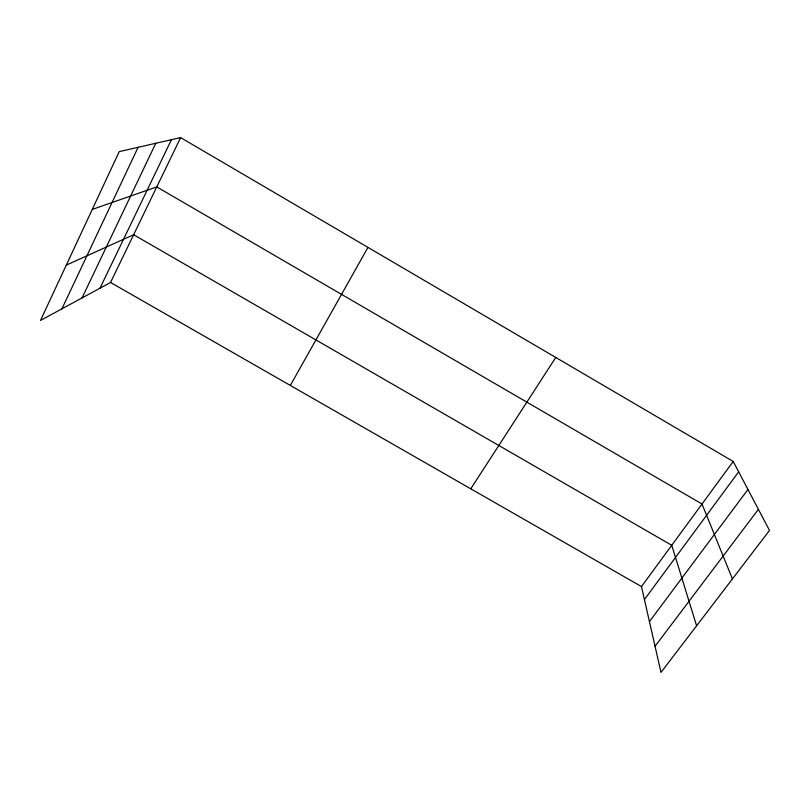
<?xml version="1.0" encoding="UTF-8"?>
<svg xmlns="http://www.w3.org/2000/svg" width="810" height="810" viewBox="0 0 810 810"><rect width="100%" height="100%" fill="white"/><g stroke="black" fill="none" stroke-linecap="round" stroke-linejoin="round"><path stroke-width="1.21" d="M61.904 308.833L138.095 147.319M82.063 297.908L155.773 143.279M100.005 288.188L171.436 139.695M110.545 282.467L180.62 137.599L733.202 461.457L769.5 530.418L660.98 672.401L641.479 586.582L110.545 282.467L40.5 320.436L119.222 151.632L180.62 137.599M290.324 385.449L367.953 247.394M470.782 488.805L555.761 357.463M641.479 586.582L733.202 461.457M644.426 599.572L738.659 471.825M649.438 621.614L747.954 489.483M655.047 646.289L758.393 509.328M66.309 265.113L133.64 234.728L671.743 545.292L696.61 625.786M92.279 209.415L156.765 186.918L702.007 504.002L732.422 578.937"/></g></svg>
